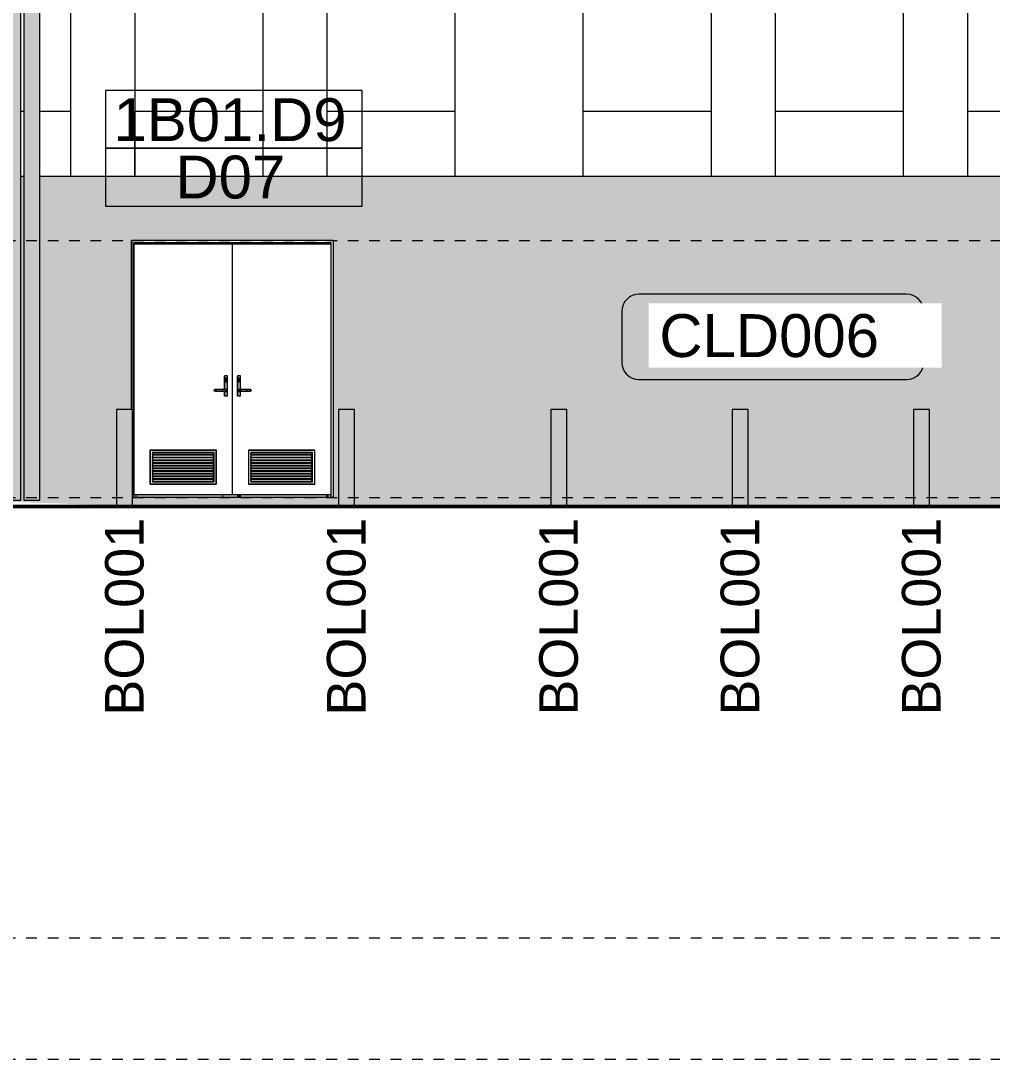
# Model space of a CAD drawing. Header units: metres. Extents: x 902 to 1205, y -4 to 36.
# Drawn here: x 1180.81 to 1189.87, y 0 to 9.69 of the extents above; entities that cross this region are included whole.
import ezdxf

# ---------------------------------------------------------------- set-up
doc = ezdxf.new("R2010")
doc.units = ezdxf.units.M
doc.linetypes.add('AEC_Center', pattern=[0.024, 0.012, -0.004, 0.004, -0.004])
for name, color, linetype, lineweight in [('A-ANNO-IDEN', 131, 'Continuous', 5), ('A-ANNO-KEYN', 231, 'Continuous', 5), ('A-DETL', 90, 'Continuous', 13), ('A-DOOR', 31, 'Continuous', 5), ('A-DOOR-FRAM', 31, 'Continuous', 5), ('A-DOOR-IDEN', 31, 'Continuous', 5), ('A-FLOR', 192, 'Continuous', 5), ('A-FLOR-LEVL', 51, 'Continuous', 5), ('A-GLAZ', 151, 'Continuous', 5), ('A-WALL', 113, 'Continuous', 5), ('A-WALL-PATT', 111, 'Continuous', 5), ('C-PRKG', 70, 'Continuous', 5), ('P-SANR-FIXT', 6, 'Continuous', 5), ('S-COLS', 52, 'Continuous', 5)]:
    doc.layers.add(name, color=color, linetype=linetype, lineweight=lineweight)
doc.styles.add('Arial_1', font='arial.ttf', dxfattribs={"height": 0.4})
doc.styles.add('Arial_2', font='arial.ttf', dxfattribs={"height": 0.36})

# ---------------------------------------------------------------- blocks, each defined once
blk = doc.blocks.new('Downpipe - Straight - 01 - 150D-V93-North - Grids B')
at = {"layer": 'P-SANR-FIXT'}
blk.add_hatch(color=256, dxfattribs=at).paths.add_polyline_path([(1675.0216, 5.215), (1675.0921, 5.215), (1675.0907, 15.5785), (1674.9424, 15.5785), (1674.9424, 5.215), (1675.0021, 5.215)])
for p, q in [((1675.0922, 5.215), (1675.0922, 15.5785)), ((1674.9424, 5.215), (1675.0922, 5.215))]:
    blk.add_line(p, q, dxfattribs=at)
blk = doc.blocks.new('Downpipe - Straight - 01 - 150D-V94-North - Grids B')
at = {"layer": 'P-SANR-FIXT'}
blk.add_hatch(color=256, dxfattribs=at).paths.add_polyline_path([(1675.2001, 5.215), (1675.2706, 5.215), (1675.2692, 15.5785), (1675.1209, 15.5785), (1675.1209, 5.215), (1675.1806, 5.215)])
for p, q in [((1675.1208, 15.5785), (1675.1208, 5.215)), ((1675.2708, 5.215), (1675.2708, 15.5785)), ((1675.1208, 5.215), (1675.1209, 5.215)), ((1675.1209, 5.215), (1675.2708, 5.215))]:
    blk.add_line(p, q, dxfattribs=at)
blk = doc.blocks.new('X_Door-Panel-Hinge-Standard - Standard-V95-North - Grids B')
at = {"layer": 'A-DOOR'}
for p, q in [((1677.0677, 5.265), (1677.0677, 7.605)), ((1677.9842, 7.605), (1677.0677, 7.605)), ((1677.9842, 7.605), (1677.9842, 5.265)), ((1677.2172, 5.685), (1677.2172, 5.365)), ((1677.2172, 5.685), (1677.8348, 5.685)), ((1677.2193, 5.683), (1677.2172, 5.685)), ((1677.2193, 5.683), (1677.833, 5.683)), ((1677.2193, 5.367), (1677.2193, 5.683)), ((1677.2393, 5.663), (1677.2393, 5.387)), ((1677.2393, 5.663), (1677.8131, 5.663)), ((1677.2399, 5.661), (1677.2399, 5.389)), ((1677.2399, 5.661), (1677.8097, 5.661)), ((1677.2402, 5.641), (1677.2399, 5.6491)), ((1677.2399, 5.6465), (1677.2401, 5.6408)), ((1677.2402, 5.6158), (1677.2399, 5.6239)), ((1677.2399, 5.6213), (1677.2401, 5.6156)), ((1677.2401, 5.6408), (1677.2401, 5.638)), ((1677.2402, 5.638), (1677.2402, 5.641)), ((1677.81, 5.641), (1677.2402, 5.641)), ((1677.2402, 5.638), (1677.81, 5.638)), ((1677.8092, 5.638), (1677.81, 5.6158)), ((1677.8093, 5.661), (1677.81, 5.641)), ((1677.8097, 5.6491), (1677.8097, 5.661)), ((1677.8097, 5.6239), (1677.8097, 5.638)), ((1677.81, 5.641), (1677.81, 5.638)), ((1677.8117, 5.663), (1677.8117, 5.387)), ((1677.8131, 5.387), (1677.8131, 5.663)), ((1677.8348, 5.685), (1677.833, 5.683)), ((1677.833, 5.683), (1677.833, 5.367)), ((1677.8348, 5.365), (1677.8348, 5.685)), ((1677.2402, 5.5906), (1677.2399, 5.5987)), ((1677.2399, 5.5961), (1677.2401, 5.5904)), ((1677.2402, 5.5654), (1677.2399, 5.5735)), ((1677.2399, 5.5709), (1677.2401, 5.5652)), ((1677.2402, 5.5402), (1677.2399, 5.5483)), ((1677.2399, 5.5457), (1677.2401, 5.54)), ((1677.2402, 5.515), (1677.2399, 5.5231)), ((1677.2401, 5.6156), (1677.2401, 5.6128)), ((1677.2401, 5.5904), (1677.2401, 5.5876)), ((1677.2401, 5.5652), (1677.2401, 5.5624)), ((1677.2401, 5.54), (1677.2401, 5.5372)), ((1677.2402, 5.6128), (1677.2402, 5.6158)), ((1677.81, 5.6158), (1677.2402, 5.6158)), ((1677.2402, 5.6128), (1677.81, 5.6128)), ((1677.2402, 5.5876), (1677.2402, 5.5906)), ((1677.81, 5.5906), (1677.2402, 5.5906)), ((1677.2402, 5.5876), (1677.81, 5.5876)), ((1677.2402, 5.5624), (1677.2402, 5.5654)), ((1677.81, 5.5654), (1677.2402, 5.5654)), ((1677.2402, 5.5624), (1677.81, 5.5624)), ((1677.2402, 5.5372), (1677.2402, 5.5402)), ((1677.81, 5.5402), (1677.2402, 5.5402)), ((1677.2402, 5.5372), (1677.81, 5.5372)), ((1677.8092, 5.6128), (1677.81, 5.5906)), ((1677.8092, 5.5876), (1677.81, 5.5654)), ((1677.8092, 5.5624), (1677.81, 5.5402)), ((1677.8092, 5.5372), (1677.81, 5.515)), ((1677.8097, 5.5987), (1677.8097, 5.6128)), ((1677.8097, 5.5735), (1677.8097, 5.5876)), ((1677.8097, 5.5483), (1677.8097, 5.5624)), ((1677.8097, 5.5231), (1677.8097, 5.5372)), ((1677.81, 5.6158), (1677.81, 5.6128)), ((1677.81, 5.5906), (1677.81, 5.5876)), ((1677.81, 5.5654), (1677.81, 5.5624)), ((1677.81, 5.5402), (1677.81, 5.5372)), ((1677.2399, 5.5205), (1677.2401, 5.5148)), ((1677.2402, 5.4898), (1677.2399, 5.4979)), ((1677.2399, 5.4953), (1677.2401, 5.4896)), ((1677.2402, 5.4646), (1677.2399, 5.4727)), ((1677.2399, 5.4701), (1677.2401, 5.4644)), ((1677.2402, 5.4394), (1677.2399, 5.4475)), ((1677.2399, 5.4449), (1677.2401, 5.4392)), ((1677.2401, 5.5148), (1677.2401, 5.512)), ((1677.2401, 5.4896), (1677.2401, 5.4868)), ((1677.2401, 5.4644), (1677.2401, 5.4616)), ((1677.2401, 5.4392), (1677.2401, 5.4364)), ((1677.2402, 5.512), (1677.2402, 5.515)), ((1677.81, 5.515), (1677.2402, 5.515)), ((1677.2402, 5.512), (1677.81, 5.512)), ((1677.2402, 5.4868), (1677.2402, 5.4898)), ((1677.81, 5.4898), (1677.2402, 5.4898)), ((1677.2402, 5.4868), (1677.81, 5.4868)), ((1677.2402, 5.4616), (1677.2402, 5.4646)), ((1677.81, 5.4646), (1677.2402, 5.4646)), ((1677.2402, 5.4616), (1677.81, 5.4616)), ((1677.2402, 5.4364), (1677.2402, 5.4394)), ((1677.81, 5.4394), (1677.2402, 5.4394)), ((1677.2402, 5.4364), (1677.81, 5.4364)), ((1677.8092, 5.512), (1677.81, 5.4898)), ((1677.8092, 5.4868), (1677.81, 5.4646)), ((1677.8092, 5.4616), (1677.81, 5.4394)), ((1677.8092, 5.4364), (1677.81, 5.4142)), ((1677.8097, 5.4979), (1677.8097, 5.512)), ((1677.8097, 5.4727), (1677.8097, 5.4868)), ((1677.8097, 5.4475), (1677.8097, 5.4616)), ((1677.8097, 5.4223), (1677.8097, 5.4364)), ((1677.81, 5.515), (1677.81, 5.512)), ((1677.81, 5.4898), (1677.81, 5.4868)), ((1677.81, 5.4646), (1677.81, 5.4616)), ((1677.81, 5.4394), (1677.81, 5.4364)), ((1677.2172, 5.365), (1677.2193, 5.367)), ((1677.2172, 5.365), (1677.8348, 5.365)), ((1677.833, 5.367), (1677.2193, 5.367)), ((1677.2393, 5.387), (1677.8131, 5.387)), ((1677.2402, 5.4142), (1677.2399, 5.4223)), ((1677.2399, 5.4197), (1677.2401, 5.414)), ((1677.2402, 5.389), (1677.2399, 5.3971)), ((1677.2399, 5.3945), (1677.2401, 5.3888)), ((1677.2401, 5.414), (1677.2401, 5.4112)), ((1677.2402, 5.4112), (1677.2402, 5.4142)), ((1677.81, 5.4142), (1677.2402, 5.4142)), ((1677.2402, 5.4112), (1677.81, 5.4112)), ((1677.81, 5.389), (1677.2402, 5.389)), ((1677.8092, 5.4112), (1677.81, 5.389)), ((1677.8097, 5.3971), (1677.8097, 5.4112)), ((1677.81, 5.4142), (1677.81, 5.4112)), ((1677.8348, 5.365), (1677.833, 5.367)), ((1677.9842, 5.265), (1677.0677, 5.265))]:
    blk.add_line(p, q, dxfattribs=at)
blk = doc.blocks.new('X_Door-Panel-Hinge-Standard - Standard-V96-North - Grids B')
at = {"layer": 'A-DOOR'}
for p, q in [((1676.1492, 7.605), (1676.1477, 7.605)), ((1676.1492, 5.265), (1676.1492, 7.605)), ((1677.0657, 7.605), (1676.1492, 7.605)), ((1677.0657, 7.605), (1677.0657, 5.265)), ((1676.3008, 5.683), (1676.2987, 5.685)), ((1676.2987, 5.685), (1676.2987, 5.365)), ((1676.2987, 5.685), (1676.9163, 5.685)), ((1676.3008, 5.683), (1676.9145, 5.683)), ((1676.3008, 5.367), (1676.3008, 5.683)), ((1676.3208, 5.663), (1676.3208, 5.387)), ((1676.3208, 5.663), (1676.8946, 5.663)), ((1676.3214, 5.661), (1676.3214, 5.389)), ((1676.3214, 5.661), (1676.8912, 5.661)), ((1676.3217, 5.641), (1676.3214, 5.6491)), ((1676.3214, 5.6465), (1676.3216, 5.6408)), ((1676.3217, 5.6158), (1676.3214, 5.6239)), ((1676.3214, 5.6213), (1676.3216, 5.6156)), ((1676.3216, 5.6408), (1676.3216, 5.638)), ((1676.3217, 5.638), (1676.3217, 5.641)), ((1676.8915, 5.641), (1676.3217, 5.641)), ((1676.3217, 5.638), (1676.8915, 5.638)), ((1676.8907, 5.638), (1676.8915, 5.6158)), ((1676.8908, 5.661), (1676.8915, 5.641)), ((1676.8912, 5.6491), (1676.8912, 5.661)), ((1676.8912, 5.6239), (1676.8912, 5.638)), ((1676.8915, 5.641), (1676.8915, 5.638)), ((1676.8932, 5.663), (1676.8932, 5.387)), ((1676.8946, 5.387), (1676.8946, 5.663)), ((1676.9163, 5.685), (1676.9145, 5.683)), ((1676.9145, 5.683), (1676.9145, 5.367)), ((1676.9163, 5.365), (1676.9163, 5.685)), ((1676.3217, 5.5906), (1676.3214, 5.5987)), ((1676.3214, 5.5961), (1676.3216, 5.5904)), ((1676.3217, 5.5654), (1676.3214, 5.5735)), ((1676.3214, 5.5709), (1676.3216, 5.5652)), ((1676.3217, 5.5402), (1676.3214, 5.5483)), ((1676.3214, 5.5457), (1676.3216, 5.54)), ((1676.3217, 5.515), (1676.3214, 5.5231)), ((1676.3216, 5.6156), (1676.3216, 5.6128)), ((1676.3216, 5.5904), (1676.3216, 5.5876)), ((1676.3216, 5.5652), (1676.3216, 5.5624)), ((1676.3216, 5.54), (1676.3216, 5.5372)), ((1676.3217, 5.6128), (1676.3217, 5.6158)), ((1676.8915, 5.6158), (1676.3217, 5.6158)), ((1676.3217, 5.6128), (1676.8915, 5.6128)), ((1676.3217, 5.5876), (1676.3217, 5.5906)), ((1676.8915, 5.5906), (1676.3217, 5.5906)), ((1676.3217, 5.5876), (1676.8915, 5.5876)), ((1676.3217, 5.5624), (1676.3217, 5.5654)), ((1676.8915, 5.5654), (1676.3217, 5.5654)), ((1676.3217, 5.5624), (1676.8915, 5.5624)), ((1676.3217, 5.5372), (1676.3217, 5.5402)), ((1676.8915, 5.5402), (1676.3217, 5.5402)), ((1676.3217, 5.5372), (1676.8915, 5.5372)), ((1676.8907, 5.6128), (1676.8915, 5.5906)), ((1676.8907, 5.5876), (1676.8915, 5.5654)), ((1676.8907, 5.5624), (1676.8915, 5.5402)), ((1676.8907, 5.5372), (1676.8915, 5.515)), ((1676.8912, 5.5987), (1676.8912, 5.6128)), ((1676.8912, 5.5735), (1676.8912, 5.5876)), ((1676.8912, 5.5483), (1676.8912, 5.5624)), ((1676.8912, 5.5231), (1676.8912, 5.5372)), ((1676.8915, 5.6158), (1676.8915, 5.6128)), ((1676.8915, 5.5906), (1676.8915, 5.5876)), ((1676.8915, 5.5654), (1676.8915, 5.5624)), ((1676.8915, 5.5402), (1676.8915, 5.5372)), ((1676.3214, 5.5205), (1676.3216, 5.5148)), ((1676.3217, 5.4898), (1676.3214, 5.4979)), ((1676.3214, 5.4953), (1676.3216, 5.4896)), ((1676.3217, 5.4646), (1676.3214, 5.4727)), ((1676.3214, 5.4701), (1676.3216, 5.4644)), ((1676.3217, 5.4394), (1676.3214, 5.4475)), ((1676.3214, 5.4449), (1676.3216, 5.4392)), ((1676.3216, 5.5148), (1676.3216, 5.512)), ((1676.3216, 5.4896), (1676.3216, 5.4868)), ((1676.3216, 5.4644), (1676.3216, 5.4616)), ((1676.3216, 5.4392), (1676.3216, 5.4364)), ((1676.3217, 5.512), (1676.3217, 5.515)), ((1676.8915, 5.515), (1676.3217, 5.515)), ((1676.3217, 5.512), (1676.8915, 5.512)), ((1676.3217, 5.4868), (1676.3217, 5.4898)), ((1676.8915, 5.4898), (1676.3217, 5.4898)), ((1676.3217, 5.4868), (1676.8915, 5.4868)), ((1676.3217, 5.4616), (1676.3217, 5.4646)), ((1676.8915, 5.4646), (1676.3217, 5.4646)), ((1676.3217, 5.4616), (1676.8915, 5.4616)), ((1676.3217, 5.4364), (1676.3217, 5.4394)), ((1676.8915, 5.4394), (1676.3217, 5.4394)), ((1676.3217, 5.4364), (1676.8915, 5.4364)), ((1676.8907, 5.512), (1676.8915, 5.4898)), ((1676.8907, 5.4868), (1676.8915, 5.4646)), ((1676.8907, 5.4616), (1676.8915, 5.4394)), ((1676.8907, 5.4364), (1676.8915, 5.4142)), ((1676.8912, 5.4979), (1676.8912, 5.512)), ((1676.8912, 5.4727), (1676.8912, 5.4868)), ((1676.8912, 5.4475), (1676.8912, 5.4616)), ((1676.8912, 5.4223), (1676.8912, 5.4364)), ((1676.8915, 5.515), (1676.8915, 5.512)), ((1676.8915, 5.4898), (1676.8915, 5.4868)), ((1676.8915, 5.4646), (1676.8915, 5.4616)), ((1676.8915, 5.4394), (1676.8915, 5.4364)), ((1676.3008, 5.367), (1676.2987, 5.365)), ((1676.2987, 5.365), (1676.9163, 5.365)), ((1676.9145, 5.367), (1676.3008, 5.367)), ((1676.3208, 5.387), (1676.8946, 5.387)), ((1676.3217, 5.4142), (1676.3214, 5.4223)), ((1676.3214, 5.4197), (1676.3216, 5.414)), ((1676.3217, 5.389), (1676.3214, 5.3971)), ((1676.3214, 5.3945), (1676.3216, 5.3888)), ((1676.3216, 5.414), (1676.3216, 5.4112)), ((1676.3217, 5.4112), (1676.3217, 5.4142)), ((1676.8915, 5.4142), (1676.3217, 5.4142)), ((1676.3217, 5.4112), (1676.8915, 5.4112)), ((1676.8915, 5.389), (1676.3217, 5.389)), ((1676.8907, 5.4112), (1676.8915, 5.389)), ((1676.8912, 5.3971), (1676.8912, 5.4112)), ((1676.8915, 5.4142), (1676.8915, 5.4112)), ((1676.9145, 5.367), (1676.9163, 5.365)), ((1676.1492, 5.265), (1676.1477, 5.265)), ((1677.0657, 5.265), (1676.1492, 5.265))]:
    blk.add_line(p, q, dxfattribs=at)
blk = doc.blocks.new('X_Door-Frame-Metal - Standard-V97-North - Grids B')
at = {"layer": 'A-DOOR-FRAM'}
for p, q in [((1676.1261, 6.062), (1676.1261, 7.64)), ((1676.1273, 7.64), (1676.1261, 7.64)), ((1678.0062, 7.64), (1676.1273, 7.64)), ((1676.1273, 7.64), (1676.1273, 6.062)), ((1676.1472, 5.24), (1676.1472, 7.62)), ((1676.1472, 7.62), (1677.9862, 7.62)), ((1677.9827, 7.62), (1677.9827, 7.605)), ((1677.9862, 7.62), (1677.9862, 5.24)), ((1678.0062, 7.64), (1678.0062, 5.24)), ((1676.1357, 5.24), (1676.1472, 5.24)), ((1676.1686, 5.24), (1676.1686, 5.265)), ((1677.9441, 5.265), (1677.9441, 5.24)), ((1677.9578, 5.265), (1677.9578, 5.24)), ((1677.9827, 5.265), (1677.9827, 5.24)), ((1677.9862, 5.24), (1677.9827, 5.24)), ((1678.0062, 5.24), (1677.9862, 5.24))]:
    blk.add_line(p, q, dxfattribs=at)
blk = doc.blocks.new('X_Door-Handle-Lockwood 4800 Series Lever - Standard-V98-North - Grids B')
at = {"layer": 'A-DOOR'}
h = blk.add_hatch(color=256, dxfattribs=at)
h.paths.add_polyline_path([(1677.0199, 6.374), (1677.014, 6.3239), (1677.007, 6.321), (1676.9999, 6.3239), (1676.997, 6.331), (1676.997, 6.343), (1676.9987, 6.3484), (1677.0047, 6.3527), (1677.012, 6.3517), (1677.0169, 6.348), (1677.0174, 6.3527)])
h.paths.add_polyline_path([(1677.0189, 6.19), (1677.0199, 6.191), (1677.0189, 6.375), (1676.994, 6.374), (1676.9951, 6.2477), (1677.002, 6.2487), (1677.0096, 6.2497), (1677.0156, 6.245), (1677.0166, 6.2374), (1677.012, 6.2313), (1677.0044, 6.2303), (1676.994, 6.2322), (1676.995, 6.19)])
for points in [[(1677.0073, 6.321), (1677.0123, 6.3223), (1677.0172, 6.331), (1677.0159, 6.348), (1677.0047, 6.3527), (1676.9977, 6.3456), (1676.9977, 6.3284), (1677.0023, 6.3223)], [(1676.9326, 6.2323), (1676.9837, 6.2343), (1676.9839, 6.24), (1676.9331, 6.2379), (1676.9328, 6.2331)], [(1676.9331, 6.24), (1676.9839, 6.2421), (1676.9834, 6.2477), (1676.9329, 6.2457), (1676.9331, 6.2421)], [(1676.9895, 6.24), (1677.0126, 6.24), (1677.0068, 6.2464), (1676.9839, 6.2465), (1676.9877, 6.2421)], [(1676.9935, 6.2321), (1677.0079, 6.2337), (1677.0126, 6.24), (1676.9877, 6.2379), (1676.9839, 6.233), (1676.9897, 6.2325)]]:
    blk.add_hatch(color=256, dxfattribs=at).paths.add_polyline_path(points)
h = blk.add_hatch(color=256, dxfattribs=at)
h.paths.add_polyline_path([(1676.9048, 6.2479), (1676.9014, 6.2466), (1676.9014, 6.243), (1676.9041, 6.2468)])
h.paths.add_polyline_path([(1676.9273, 6.24), (1676.9328, 6.2469), (1676.9048, 6.2479), (1676.9014, 6.24), (1676.9247, 6.24)])
h = blk.add_hatch(color=256, dxfattribs=at)
h.paths.add_polyline_path([(1676.9048, 6.2321), (1676.9188, 6.2343), (1676.9328, 6.2331), (1676.9247, 6.24), (1676.9014, 6.24)])
h.paths.add_polyline_path([(1676.9048, 6.2321), (1676.9015, 6.2332), (1676.9017, 6.2325)])
for p, q in [((1676.993, 6.2479), (1676.993, 6.374)), ((1676.995, 6.375), (1676.994, 6.375)), ((1676.994, 6.374), (1676.994, 6.2478)), ((1677.0189, 6.375), (1676.995, 6.375)), ((1676.997, 6.331), (1676.997, 6.343)), ((1676.9973, 6.343), (1676.9973, 6.331)), ((1677.0073, 6.353), (1677.006, 6.353)), ((1677.006, 6.321), (1677.0073, 6.321)), ((1677.0172, 6.331), (1677.0172, 6.343)), ((1677.0199, 6.191), (1677.0199, 6.374)), ((1676.9032, 6.248), (1676.9025, 6.248)), ((1676.9025, 6.232), (1676.9032, 6.232)), ((1676.9832, 6.248), (1676.9324, 6.248)), ((1676.9324, 6.232), (1676.9832, 6.232)), ((1676.993, 6.191), (1676.993, 6.2321)), ((1676.994, 6.2322), (1676.994, 6.191)), ((1677.0078, 6.248), (1677.006, 6.248)), ((1677.006, 6.232), (1677.0078, 6.232)), ((1676.994, 6.19), (1676.995, 6.19)), ((1676.995, 6.19), (1677.0189, 6.19))]:
    blk.add_line(p, q, dxfattribs=at)
at = {"layer": 'A-DOOR', "flags": 128}
for points in [[(1676.9324, 6.248), (1676.9313, 6.248), (1676.9303, 6.248), (1676.9292, 6.248), (1676.9281, 6.248), (1676.927, 6.248), (1676.9259, 6.248), (1676.9249, 6.248), (1676.9238, 6.248), (1676.9228, 6.248), (1676.9217, 6.248), (1676.9207, 6.248), (1676.9197, 6.248), (1676.9187, 6.248), (1676.9178, 6.248), (1676.9168, 6.248), (1676.9159, 6.248), (1676.915, 6.248), (1676.9141, 6.248), (1676.9132, 6.248), (1676.9124, 6.248), (1676.9116, 6.248), (1676.9108, 6.248), (1676.9101, 6.248), (1676.9094, 6.248), (1676.9087, 6.248), (1676.9081, 6.248), (1676.9074, 6.248), (1676.9069, 6.248), (1676.9063, 6.248), (1676.9058, 6.248), (1676.9054, 6.248), (1676.905, 6.248), (1676.9046, 6.248), (1676.9042, 6.248), (1676.904, 6.248), (1676.9037, 6.248), (1676.9035, 6.248), (1676.9033, 6.248), (1676.9032, 6.248), (1676.9032, 6.248)], [(1676.9032, 6.232), (1676.9033, 6.232), (1676.9034, 6.232), (1676.9036, 6.232), (1676.9039, 6.232), (1676.9042, 6.232), (1676.9045, 6.232), (1676.9049, 6.232), (1676.9053, 6.232), (1676.9057, 6.232), (1676.9062, 6.232), (1676.9067, 6.232), (1676.9073, 6.232), (1676.9079, 6.232), (1676.9085, 6.232), (1676.9092, 6.232), (1676.9099, 6.232), (1676.9106, 6.232), (1676.9114, 6.232), (1676.9122, 6.232), (1676.913, 6.232), (1676.9139, 6.232), (1676.9147, 6.232), (1676.9156, 6.232), (1676.9166, 6.232), (1676.9175, 6.232), (1676.9185, 6.232), (1676.9195, 6.232), (1676.9205, 6.232), (1676.9215, 6.232), (1676.9225, 6.232), (1676.9235, 6.232), (1676.9246, 6.232), (1676.9257, 6.232), (1676.9267, 6.232), (1676.9278, 6.232), (1676.9289, 6.232), (1676.93, 6.232), (1676.931, 6.232), (1676.9321, 6.232), (1676.9324, 6.232)], [(1677.0079, 6.248), (1677.0078, 6.248), (1677.0078, 6.248), (1677.0077, 6.248), (1677.0075, 6.248), (1677.0073, 6.248), (1677.0071, 6.248), (1677.0068, 6.248), (1677.0065, 6.248), (1677.0061, 6.248), (1677.0057, 6.248), (1677.0053, 6.248), (1677.0048, 6.248), (1677.0043, 6.248), (1677.0037, 6.248), (1677.0031, 6.248), (1677.0025, 6.248), (1677.0019, 6.248), (1677.0012, 6.248), (1677.0004, 6.248), (1676.9997, 6.248), (1676.9989, 6.248), (1676.9981, 6.248), (1676.9972, 6.248), (1676.9963, 6.248), (1676.9955, 6.248), (1676.9945, 6.248), (1676.9936, 6.248), (1676.9926, 6.248), (1676.9916, 6.248), (1676.9906, 6.248), (1676.9896, 6.248), (1676.9886, 6.248), (1676.9876, 6.248), (1676.9865, 6.248), (1676.9855, 6.248), (1676.9844, 6.248), (1676.9833, 6.248), (1676.9832, 6.248)], [(1676.9832, 6.232), (1676.9843, 6.232), (1676.9854, 6.232), (1676.9864, 6.232), (1676.9875, 6.232), (1676.9885, 6.232), (1676.9895, 6.232), (1676.9906, 6.232), (1676.9916, 6.232), (1676.9925, 6.232), (1676.9935, 6.232), (1676.9944, 6.232), (1676.9954, 6.232), (1676.9963, 6.232), (1676.9971, 6.232), (1676.998, 6.232), (1676.9988, 6.232), (1676.9996, 6.232), (1677.0004, 6.232), (1677.0011, 6.232), (1677.0018, 6.232), (1677.0025, 6.232), (1677.0031, 6.232), (1677.0037, 6.232), (1677.0042, 6.232), (1677.0048, 6.232), (1677.0052, 6.232), (1677.0057, 6.232), (1677.0061, 6.232), (1677.0065, 6.232), (1677.0068, 6.232), (1677.0071, 6.232), (1677.0073, 6.232), (1677.0075, 6.232), (1677.0077, 6.232), (1677.0078, 6.232), (1677.0078, 6.232), (1677.0079, 6.232)], [(1677.0078, 6.248), (1677.0078, 6.248), (1677.0079, 6.248)], [(1677.0079, 6.232), (1677.0078, 6.232), (1677.0078, 6.232), (1677.0078, 6.232)], [(1677.0079, 6.248), (1677.0082, 6.248), (1677.0085, 6.248), (1677.0088, 6.2479), (1677.0091, 6.2479), (1677.0095, 6.2478), (1677.0098, 6.2478), (1677.0101, 6.2477), (1677.0104, 6.2476), (1677.0107, 6.2475), (1677.011, 6.2474), (1677.0113, 6.2472), (1677.0116, 6.2471), (1677.0118, 6.2469), (1677.0121, 6.2468), (1677.0124, 6.2466), (1677.0126, 6.2464), (1677.0129, 6.2462), (1677.0131, 6.246), (1677.0134, 6.2458), (1677.0136, 6.2456), (1677.0138, 6.2453), (1677.014, 6.2451), (1677.0142, 6.2448), (1677.0144, 6.2446), (1677.0146, 6.2443), (1677.0148, 6.244), (1677.0149, 6.2438), (1677.0151, 6.2435), (1677.0152, 6.2432), (1677.0153, 6.2429), (1677.0154, 6.2426), (1677.0155, 6.2423), (1677.0156, 6.242), (1677.0157, 6.2417), (1677.0157, 6.2414), (1677.0158, 6.241), (1677.0158, 6.2407), (1677.0159, 6.2404), (1677.0159, 6.2401), (1677.0159, 6.24)], [(1677.0159, 6.24), (1677.0159, 6.2397), (1677.0158, 6.2394), (1677.0158, 6.239), (1677.0158, 6.2387), (1677.0157, 6.2384), (1677.0156, 6.2381), (1677.0156, 6.2378), (1677.0155, 6.2375), (1677.0154, 6.2372), (1677.0152, 6.2369), (1677.0151, 6.2366), (1677.015, 6.2363), (1677.0148, 6.236), (1677.0146, 6.2358), (1677.0145, 6.2355), (1677.0143, 6.2352), (1677.0141, 6.235), (1677.0139, 6.2347), (1677.0137, 6.2345), (1677.0134, 6.2343), (1677.0132, 6.234), (1677.013, 6.2338), (1677.0127, 6.2336), (1677.0125, 6.2334), (1677.0122, 6.2333), (1677.0119, 6.2331), (1677.0116, 6.2329), (1677.0113, 6.2328), (1677.0111, 6.2327), (1677.0108, 6.2325), (1677.0105, 6.2324), (1677.0102, 6.2323), (1677.0098, 6.2323), (1677.0095, 6.2322), (1677.0092, 6.2321), (1677.0089, 6.2321), (1677.0086, 6.232), (1677.0083, 6.232), (1677.0079, 6.232), (1677.0079, 6.232)]]:
    blk.add_lwpolyline(points, dxfattribs=at)
at = {"layer": 'A-DOOR'}
for centre, major_axis, start_param, end_param in [((1676.994, 6.374), (0, 0.001), 0, 1.570796), ((1676.995, 6.374), (0, 0.001), 0, 1.570796), ((1677.007, 6.343), (0, 0.01), 1.047198, 1.570796), ((1677.007, 6.331), (0, 0.01), 1.570796, 2.356194), ((1677.0073, 6.343), (0, 0.01), 4.712389, 7.853982), ((1677.0073, 6.331), (0, 0.01), 1.570796, 4.712389), ((1677.007, 6.343), (0, 0.01), 5.235988, 7.068583), ((1677.007, 6.331), (0, 0.01), 2.617994, 3.403392), ((1677.006, 6.343), (0, 0.01), 5.759587, 6.021386), ((1677.006, 6.343), (0, 0.01), 5.759587, 6.021386), ((1677.007, 6.331), (0, 0.01), 3.926991, 4.712389), ((1677.0189, 6.374), (0, 0.001), 4.712389, 6.283185), ((1676.9025, 6.24), (0, 0.008), 0.261799, 1.570796), ((1676.9025, 6.24), (0, 0.008), 1.570796, 2.879793), ((1677.007, 6.24), (0, 0.01), 4.712389, 7.068583), ((1677.007, 6.24), (0, 0.01), 2.356194, 4.712389), ((1677.006, 6.24), (0, 0.008), 4.712389, 6.544985), ((1677.006, 6.24), (0, 0.008), 2.879793, 4.712389), ((1677.006, 6.24), (0, 0.01), 5.759587, 6.021386), ((1677.006, 6.24), (0, 0.01), 3.403392, 3.665191), ((1677.006, 6.24), (0, 0.01), 4.712389, 5.497787), ((1677.006, 6.24), (0, 0.01), 3.926991, 4.712389), ((1676.994, 6.191), (0, 0.001), 1.570796, 3.141593), ((1676.995, 6.191), (0, 0.001), 1.570796, 3.141593), ((1677.0189, 6.191), (0, 0.001), 3.141593, 4.712389)]:
    blk.add_ellipse(centre, major_axis=major_axis, ratio=0.996204, start_param=start_param, end_param=end_param, dxfattribs=at)
blk = doc.blocks.new('X_Door-Handle-Lockwood 4800 Series Lever - Standard-V99-North - Grids B')
at = {"layer": 'A-DOOR'}
h = blk.add_hatch(color=256, dxfattribs=at)
h.paths.add_polyline_path([(1677.1415, 6.374), (1677.1342, 6.3229), (1677.1311, 6.3213), (1677.1235, 6.3223), (1677.1189, 6.3287), (1677.1186, 6.343), (1677.1199, 6.348), (1677.1259, 6.3527), (1677.1335, 6.3517), (1677.1381, 6.3456), (1677.139, 6.3527)])
h.paths.add_polyline_path([(1677.1405, 6.19), (1677.1415, 6.191), (1677.1414, 6.2328), (1677.1356, 6.2329), (1677.1285, 6.23), (1677.1215, 6.2329), (1677.1186, 6.24), (1677.1215, 6.2471), (1677.1285, 6.25), (1677.1358, 6.2468), (1677.1386, 6.2469), (1677.1415, 6.2479), (1677.1405, 6.375), (1677.1156, 6.374), (1677.1166, 6.19)])
for points in [[(1677.1288, 6.321), (1677.1338, 6.3223), (1677.1388, 6.331), (1677.1374, 6.348), (1677.1314, 6.3527), (1677.1202, 6.348), (1677.1189, 6.343), (1677.1189, 6.331), (1677.1238, 6.3223)], [(1677.1414, 6.24), (1677.1534, 6.24), (1677.1589, 6.2469), (1677.1381, 6.2468), (1677.128, 6.2457), (1677.1275, 6.24), (1677.1381, 6.24)], [(1677.1481, 6.2321), (1677.1579, 6.2343), (1677.1534, 6.24), (1677.1275, 6.24), (1677.128, 6.2343), (1677.1476, 6.2322)], [(1677.2095, 6.2323), (1677.21, 6.24), (1677.1592, 6.2379), (1677.1587, 6.2323), (1677.1899, 6.2323)], [(1677.1899, 6.24), (1677.21, 6.2421), (1677.2095, 6.2477), (1677.159, 6.2457), (1677.1592, 6.24)], [(1677.2175, 6.24), (1677.2387, 6.24), (1677.2324, 6.2468), (1677.2175, 6.2472), (1677.21, 6.2465), (1677.2156, 6.24)], [(1677.2175, 6.2328), (1677.2284, 6.2337), (1677.2329, 6.2337), (1677.2387, 6.24), (1677.2139, 6.2379), (1677.21, 6.2331)]]:
    blk.add_hatch(color=256, dxfattribs=at).paths.add_polyline_path(points)
for p, q in [((1677.1146, 6.191), (1677.1146, 6.374)), ((1677.1166, 6.375), (1677.1156, 6.375)), ((1677.1156, 6.374), (1677.1156, 6.191)), ((1677.1405, 6.375), (1677.1166, 6.375)), ((1677.1186, 6.331), (1677.1186, 6.343)), ((1677.1189, 6.343), (1677.1189, 6.331)), ((1677.1288, 6.353), (1677.1275, 6.353)), ((1677.1275, 6.321), (1677.1288, 6.321)), ((1677.1388, 6.331), (1677.1388, 6.343)), ((1677.1415, 6.2472), (1677.1415, 6.374)), ((1677.1293, 6.248), (1677.1275, 6.248)), ((1677.1275, 6.232), (1677.1293, 6.232)), ((1677.1415, 6.191), (1677.1415, 6.2328)), ((1677.2094, 6.248), (1677.1585, 6.248)), ((1677.1585, 6.232), (1677.2094, 6.232)), ((1677.2339, 6.248), (1677.2332, 6.248)), ((1677.2332, 6.232), (1677.2339, 6.232)), ((1677.1156, 6.19), (1677.1166, 6.19)), ((1677.1166, 6.19), (1677.1405, 6.19))]:
    blk.add_line(p, q, dxfattribs=at)
at = {"layer": 'A-DOOR', "flags": 128}
for points in [[(1677.1585, 6.248), (1677.1575, 6.248), (1677.1564, 6.248), (1677.1553, 6.248), (1677.1542, 6.248), (1677.1532, 6.248), (1677.1521, 6.248), (1677.151, 6.248), (1677.15, 6.248), (1677.1489, 6.248), (1677.1479, 6.248), (1677.1469, 6.248), (1677.1459, 6.248), (1677.1449, 6.248), (1677.1439, 6.248), (1677.1429, 6.248), (1677.142, 6.248), (1677.1411, 6.248), (1677.1402, 6.248), (1677.1394, 6.248), (1677.1385, 6.248), (1677.1377, 6.248), (1677.137, 6.248), (1677.1362, 6.248), (1677.1355, 6.248), (1677.1348, 6.248), (1677.1342, 6.248), (1677.1336, 6.248), (1677.133, 6.248), (1677.1325, 6.248), (1677.132, 6.248), (1677.1315, 6.248), (1677.1311, 6.248), (1677.1307, 6.248), (1677.1304, 6.248), (1677.1301, 6.248), (1677.1298, 6.248), (1677.1296, 6.248), (1677.1295, 6.248), (1677.1293, 6.248), (1677.1293, 6.248)], [(1677.1293, 6.232), (1677.1294, 6.232), (1677.1296, 6.232), (1677.1298, 6.232), (1677.13, 6.232), (1677.1303, 6.232), (1677.1306, 6.232), (1677.131, 6.232), (1677.1314, 6.232), (1677.1318, 6.232), (1677.1323, 6.232), (1677.1329, 6.232), (1677.1334, 6.232), (1677.134, 6.232), (1677.1347, 6.232), (1677.1353, 6.232), (1677.136, 6.232), (1677.1368, 6.232), (1677.1375, 6.232), (1677.1383, 6.232), (1677.1391, 6.232), (1677.14, 6.232), (1677.1409, 6.232), (1677.1418, 6.232), (1677.1427, 6.232), (1677.1436, 6.232), (1677.1446, 6.232), (1677.1456, 6.232), (1677.1466, 6.232), (1677.1476, 6.232), (1677.1486, 6.232), (1677.1497, 6.232), (1677.1507, 6.232), (1677.1518, 6.232), (1677.1529, 6.232), (1677.1539, 6.232), (1677.155, 6.232), (1677.1561, 6.232), (1677.1572, 6.232), (1677.1583, 6.232), (1677.1585, 6.232)], [(1677.234, 6.248), (1677.234, 6.248), (1677.2339, 6.248), (1677.2338, 6.248), (1677.2337, 6.248), (1677.2335, 6.248), (1677.2332, 6.248), (1677.2329, 6.248), (1677.2326, 6.248), (1677.2323, 6.248), (1677.2319, 6.248), (1677.2314, 6.248), (1677.231, 6.248), (1677.2304, 6.248), (1677.2299, 6.248), (1677.2293, 6.248), (1677.2287, 6.248), (1677.228, 6.248), (1677.2273, 6.248), (1677.2266, 6.248), (1677.2258, 6.248), (1677.225, 6.248), (1677.2242, 6.248), (1677.2234, 6.248), (1677.2225, 6.248), (1677.2216, 6.248), (1677.2207, 6.248), (1677.2197, 6.248), (1677.2188, 6.248), (1677.2178, 6.248), (1677.2168, 6.248), (1677.2158, 6.248), (1677.2147, 6.248), (1677.2137, 6.248), (1677.2127, 6.248), (1677.2116, 6.248), (1677.2105, 6.248), (1677.2094, 6.248), (1677.2094, 6.248)], [(1677.2094, 6.232), (1677.2104, 6.232), (1677.2115, 6.232), (1677.2126, 6.232), (1677.2136, 6.232), (1677.2146, 6.232), (1677.2157, 6.232), (1677.2167, 6.232), (1677.2177, 6.232), (1677.2187, 6.232), (1677.2196, 6.232), (1677.2206, 6.232), (1677.2215, 6.232), (1677.2224, 6.232), (1677.2233, 6.232), (1677.2241, 6.232), (1677.2249, 6.232), (1677.2257, 6.232), (1677.2265, 6.232), (1677.2272, 6.232), (1677.2279, 6.232), (1677.2286, 6.232), (1677.2292, 6.232), (1677.2298, 6.232), (1677.2304, 6.232), (1677.2309, 6.232), (1677.2314, 6.232), (1677.2318, 6.232), (1677.2322, 6.232), (1677.2326, 6.232), (1677.2329, 6.232), (1677.2332, 6.232), (1677.2334, 6.232), (1677.2336, 6.232), (1677.2338, 6.232), (1677.2339, 6.232), (1677.234, 6.232), (1677.234, 6.232)], [(1677.2339, 6.248), (1677.234, 6.248), (1677.234, 6.248)], [(1677.234, 6.232), (1677.234, 6.232), (1677.2339, 6.232), (1677.2339, 6.232)], [(1677.234, 6.248), (1677.2343, 6.248), (1677.2346, 6.248), (1677.235, 6.2479), (1677.2353, 6.2479), (1677.2356, 6.2478), (1677.2359, 6.2478), (1677.2362, 6.2477), (1677.2365, 6.2476), (1677.2368, 6.2475), (1677.2371, 6.2474), (1677.2374, 6.2472), (1677.2377, 6.2471), (1677.238, 6.2469), (1677.2383, 6.2468), (1677.2385, 6.2466), (1677.2388, 6.2464), (1677.239, 6.2462), (1677.2393, 6.246), (1677.2395, 6.2458), (1677.2397, 6.2456), (1677.24, 6.2453), (1677.2402, 6.2451), (1677.2404, 6.2448), (1677.2406, 6.2446), (1677.2407, 6.2443), (1677.2409, 6.244), (1677.2411, 6.2438), (1677.2412, 6.2435), (1677.2413, 6.2432), (1677.2415, 6.2429), (1677.2416, 6.2426), (1677.2417, 6.2423), (1677.2418, 6.242), (1677.2418, 6.2417), (1677.2419, 6.2414), (1677.2419, 6.241), (1677.242, 6.2407), (1677.242, 6.2404), (1677.242, 6.2401), (1677.242, 6.24)], [(1677.242, 6.24), (1677.242, 6.2397), (1677.242, 6.2394), (1677.2419, 6.239), (1677.2419, 6.2387), (1677.2418, 6.2384), (1677.2418, 6.2381), (1677.2417, 6.2378), (1677.2416, 6.2375), (1677.2415, 6.2372), (1677.2414, 6.2369), (1677.2412, 6.2366), (1677.2411, 6.2363), (1677.2409, 6.236), (1677.2408, 6.2358), (1677.2406, 6.2355), (1677.2404, 6.2352), (1677.2402, 6.235), (1677.24, 6.2347), (1677.2398, 6.2345), (1677.2396, 6.2343), (1677.2393, 6.234), (1677.2391, 6.2338), (1677.2388, 6.2336), (1677.2386, 6.2334), (1677.2383, 6.2333), (1677.2381, 6.2331), (1677.2378, 6.2329), (1677.2375, 6.2328), (1677.2372, 6.2327), (1677.2369, 6.2325), (1677.2366, 6.2324), (1677.2363, 6.2323), (1677.236, 6.2323), (1677.2357, 6.2322), (1677.2354, 6.2321), (1677.235, 6.2321), (1677.2347, 6.232), (1677.2344, 6.232), (1677.2341, 6.232), (1677.234, 6.232)]]:
    blk.add_lwpolyline(points, dxfattribs=at)
at = {"layer": 'A-DOOR'}
for centre, major_axis, start_param, end_param in [((1677.1156, 6.374), (0, 0.001), 0, 1.570796), ((1677.1166, 6.374), (0, 0.001), 0, 1.570796), ((1677.1285, 6.343), (0, 0.01), 5.759587, 7.853982), ((1677.1285, 6.331), (0, 0.01), 1.570796, 3.403392), ((1677.1288, 6.343), (0, 0.01), 4.712389, 7.853982), ((1677.1288, 6.331), (0, 0.01), 1.570796, 4.712389), ((1677.1405, 6.374), (0, 0.001), 4.712389, 6.283185), ((1677.1285, 6.24), (0, 0.01), 5.497787, 7.853982), ((1677.1285, 6.24), (0, 0.01), 1.570796, 3.926991), ((1677.1275, 6.24), (0, 0.008), 5.759587, 7.853982), ((1677.1275, 6.24), (0, 0.008), 1.570796, 3.665191), ((1677.1275, 6.24), (0, 0.01), 5.759587, 6.021386), ((1677.1275, 6.24), (0, 0.01), 3.403392, 3.665191), ((1677.2332, 6.24), (0, 0.008), 4.712389, 6.806784), ((1677.2332, 6.24), (0, 0.008), 2.617994, 4.712389), ((1677.1156, 6.191), (0, 0.001), 1.570796, 3.141593), ((1677.1166, 6.191), (0, 0.001), 1.570796, 3.141593), ((1677.1405, 6.191), (0, 0.001), 3.141593, 4.712389)]:
    blk.add_ellipse(centre, major_axis=major_axis, ratio=0.996204, start_param=start_param, end_param=end_param, dxfattribs=at)
blk = doc.blocks.new('Bollard_Typical - 150mm Diameter - BOL001 _fixed_-V100-North - Grids B')
at = {"layer": 'C-PRKG'}
blk.add_hatch(color=256, dxfattribs=at).paths.add_polyline_path([(1678.1242, 5.1623), (1678.2063, 5.1623), (1678.2046, 6.0623), (1678.057, 6.0623), (1678.057, 5.1623), (1678.1097, 5.1623)])
for p, q in [((1678.0567, 6.0623), (1678.0567, 5.1623)), ((1678.057, 6.0623), (1678.0567, 6.0623)), ((1678.2067, 6.0623), (1678.057, 6.0623)), ((1678.2067, 5.1623), (1678.2067, 6.0623)), ((1678.057, 5.1623), (1678.2067, 5.1623))]:
    blk.add_line(p, q, dxfattribs=at)
blk = doc.blocks.new('Bollard_Typical - 150mm Diameter - BOL001 _fixed_-V101-North - Grids B')
at = {"layer": 'C-PRKG'}
blk.add_hatch(color=256, dxfattribs=at).paths.add_polyline_path([(1680.0557, 5.1625), (1680.1873, 5.1625), (1680.1856, 6.0625), (1680.038, 6.0625), (1680.038, 5.1625), (1680.0464, 5.1625)])
for p, q in [((1680.0377, 6.0625), (1680.0377, 5.1625)), ((1680.038, 6.0625), (1680.0377, 6.0625)), ((1680.1877, 6.0625), (1680.038, 6.0625)), ((1680.1877, 5.1625), (1680.1877, 6.0625)), ((1680.038, 5.1625), (1680.1877, 5.1625))]:
    blk.add_line(p, q, dxfattribs=at)
blk = doc.blocks.new('Bollard_Typical - 150mm Diameter - BOL001 _fixed_-V102-North - Grids B')
at = {"layer": 'C-PRKG'}
blk.add_hatch(color=256, dxfattribs=at).paths.add_polyline_path([(1681.7976, 5.1626), (1681.8797, 5.1627), (1681.8779, 6.0626), (1681.7303, 6.0626), (1681.7303, 5.1626), (1681.783, 5.1626)])
for p, q in [((1681.73, 6.0626), (1681.73, 5.1626)), ((1681.7303, 6.0626), (1681.73, 6.0626)), ((1681.88, 6.0626), (1681.7303, 6.0626)), ((1681.88, 5.1626), (1681.88, 6.0626)), ((1681.7303, 5.1626), (1681.88, 5.1626))]:
    blk.add_line(p, q, dxfattribs=at)
blk = doc.blocks.new('Window Unit_4 Bay - 2400x3050-3455446-North - Grids B')
at = {"layer": 'A-GLAZ'}
h = blk.add_hatch(color=256, dxfattribs=at)
h.paths.add_polyline_path([(1676.1686, 5.24), (1676.9741, 5.24), (1676.9741, 5.265), (1676.1686, 5.265), (1676.1686, 5.2511)])
h.paths.add_polyline_path([(1677.1426, 5.24), (1677.9441, 5.24), (1677.9441, 5.265), (1677.1426, 5.2645), (1677.1426, 5.2511)])
blk = doc.blocks.new('T-Keynote-ANZRS - Keynote Value _2mm Opaque_ box-1903833-North - Grids B')
at = {"layer": 'A-ANNO-KEYN'}
for p, q in [((1636.9187, 6.924), (1634.4199, 6.924)), ((1634.2599, 6.764), (1634.2599, 6.2896)), ((1637.0787, 6.2896), (1637.0787, 6.764)), ((1634.4199, 6.1296), (1636.9187, 6.1296))]:
    blk.add_line(p, q, dxfattribs=at)
for centre, start, end in [((1634.4199, 6.764), 90, 180), ((1636.9187, 6.764), 360, 90), ((1634.4199, 6.2896), 180, 270), ((1636.9187, 6.2896), 270, 360)]:
    blk.add_arc(centre, 0.16, start, end, dxfattribs=at)
blk = doc.blocks.new('AA_DOOR_MARK _ TYPE MARK_HA2 - Mark _ Type Mark-1751130-North - Grids B')
at = {"layer": 'A-DOOR-IDEN'}
for p, q in [((1673.7016, 7.5495), (1671.3077, 7.5495)), ((1671.3077, 7.5495), (1671.3077, 7.0095)), ((1673.7016, 7.0095), (1673.7016, 7.5495)), ((1671.3077, 7.0095), (1673.7016, 7.0095)), ((1673.7016, 7.0095), (1671.3077, 7.0095)), ((1671.3077, 7.0095), (1671.3077, 6.4695)), ((1673.7016, 6.4695), (1673.7016, 7.0095)), ((1671.3077, 6.4695), (1673.7016, 6.4695))]:
    blk.add_line(p, q, dxfattribs=at)

msp = doc.modelspace()

# ---------------------------------------------------------------- hatches: boundary and pattern name
at = {"layer": 'A-WALL-PATT'}
h = msp.add_hatch(dxfattribs=at)
h.set_pattern_fill('FP_132', color=256, style=0, pattern_type=2)
h.set_pattern_definition([(90, (1201.5966, 7.64), (-5.977, 4e-16), [1.2, -1.2]), (90, (1202.7916, 7.64), (-5.977, 4e-16), [1.2, -1.2]), (90, (1203.9866, 7.64), (-5.977, 4e-16), [1.2, -1.2]), (90, (1202.7916, 8.84), (-5.977, 4e-16), [1.2, -1.2]), (90, (1203.9866, 8.84), (-5.977, 4e-16), [1.2, -1.2]), (180, (1202.7916, 8.84), (-3e-16, -2.4), [1.195, -4.782]), (180, (1203.9866, 10.04), (-3e-16, -2.4), [1.195, -4.782]), (90, (1203.9866, 7.64), (-5.977, 4e-16), [1.2, -1.2]), (90, (1205.1826, 7.64), (-5.977, 4e-16), [1.2, -1.2]), (90, (1205.7806, 7.64), (-5.977, 4e-16), [1.2, -1.2]), (90, (1205.1826, 8.84), (-5.977, 4e-16), [1.2, -1.2]), (90, (1205.7806, 8.84), (-5.977, 4e-16), [1.2, -1.2]), (180, (1205.1826, 8.84), (-3e-16, -2.4), [1.195, -4.782]), (180, (1205.7806, 10.04), (-3e-16, -2.4), [0.59772, -5.379]), (90, (1200.9986, 7.64), (-5.977, 4e-16), [1.2, -1.2]), (90, (1201.5966, 7.64), (-5.977, 4e-16), [1.2, -1.2]), (90, (1200.9986, 8.84), (-5.977, 4e-16), [1.2, -1.2]), (90, (1201.5966, 8.84), (-5.977, 4e-16), [1.2, -1.2]), (180, (1200.9986, 8.84), (-3e-16, -2.4), [1.195, -4.782]), (180, (1201.5966, 10.04), (-3e-16, -2.4), [0.5977, -5.379]), (90, (1201.5966, 7.64), (-5.977, 4e-16), [1.2, -1.2]), (90, (1199.8026, 7.64), (-5.977, 4e-16), [1.2, -1.2])])
h.paths.add_polyline_path([(1175.9414, 8.24), (1180.66, 8.24), (1180.66, 15.5785), (1175.9414, 15.5785), (1175.9414, 8.254)])
h.paths.add_polyline_path([(1194.3715, 8.24), (1199.6225, 8.24), (1199.6225, 15.5785), (1190.4954, 15.5785), (1190.4954, 8.24), (1194.1109, 8.24)])
h.paths.add_polyline_path([(1180.8097, 8.24), (1180.8385, 8.24), (1180.8385, 15.5785), (1180.8097, 15.5785), (1180.8097, 8.254)])
h.paths.add_polyline_path([(1180.9883, 8.24), (1190.1679, 8.24), (1190.1679, 15.5785), (1180.9883, 15.5785), (1180.9883, 8.254)])
h.paths.add_polyline_path([(1190.3169, 8.24), (1190.3464, 8.24), (1190.3464, 15.5785), (1190.3169, 15.5785), (1190.3169, 8.254)])
h = msp.add_hatch(color=256, dxfattribs=at)
h.paths.add_polyline_path([(1181.5862, 5.1697), (1181.704, 5.1707), (1181.704, 6.062), (1181.8437, 6.062), (1181.8449, 7.64), (1183.7238, 7.64), (1183.7216, 5.24), (1181.8533, 5.24), (1181.8536, 5.1698), (1183.7746, 5.1715), (1183.7746, 6.0623), (1183.9239, 6.0623), (1183.9239, 5.1698), (1185.7556, 5.1699), (1185.7556, 6.0625), (1185.9049, 6.0625), (1185.9049, 5.1699), (1187.448, 5.1699), (1187.448, 6.0626), (1187.5973, 6.0626), (1187.5973, 5.1699), (1189.1403, 5.1699), (1189.1403, 6.0628), (1189.2896, 6.0628), (1189.2896, 5.1699), (1190.2725, 5.1699), (1190.2725, 5.215), (1190.1679, 5.215), (1190.1679, 8.24), (1180.9883, 8.24), (1180.9868, 5.215), (1180.8385, 5.215), (1180.8385, 8.24), (1180.8097, 8.24), (1180.8083, 5.215), (1180.66, 5.2157), (1180.66, 8.24), (1179.8131, 8.24), (1179.8131, 5.24), (1178.6202, 5.24), (1178.6202, 5.2324), (1179.5698, 5.2314), (1179.5698, 5.2223), (1179.8278, 5.2223), (1179.8479, 5.2262), (1179.8481, 5.2327), (1180.3773, 5.2135), (1180.3773, 6.0864), (1180.5266, 6.0864), (1180.5266, 5.2081), (1181.584, 5.1698)])
h.paths.add_polyline_path([(1190.3073, 5.1699), (1190.8327, 5.17), (1190.8327, 6.063), (1190.982, 6.063), (1190.982, 5.1699), (1192.525, 5.17), (1192.525, 6.0632), (1192.6743, 6.0632), (1192.6743, 5.1699), (1194.2174, 5.17), (1194.2174, 6.0634), (1194.3667, 6.0634), (1194.3667, 5.1699), (1195.9097, 5.17), (1195.9097, 6.0639), (1196.059, 6.0639), (1196.059, 5.17), (1197.6021, 5.17), (1197.6021, 6.0667), (1197.7514, 6.0667), (1197.7514, 5.17), (1199.5913, 5.1708), (1199.5913, 8.24), (1190.4954, 8.24), (1190.4951, 5.215), (1190.3464, 5.215), (1190.3464, 8.24), (1190.3169, 8.24), (1190.3166, 5.215), (1190.3073, 5.215)])
h.paths.add_polyline_path([(1171.4359, 5.1704), (1171.5533, 5.1718), (1171.5533, 8.24), (1171.4359, 8.24), (1171.4359, 5.2511)])
h.paths.add_polyline_path([(1171.7024, 5.1736), (1173.4934, 5.1947), (1173.4934, 6.0596), (1173.6427, 6.0596), (1173.6427, 5.1965), (1175.1857, 5.2147), (1175.1857, 6.0798), (1175.335, 6.0798), (1175.335, 5.2165), (1176.8473, 5.2322), (1176.8781, 5.2322), (1176.8781, 5.24), (1176.8245, 5.24), (1176.8245, 8.24), (1171.7024, 8.24), (1171.7024, 5.24)])
h.paths.add_polyline_path([(1177.0274, 5.2322), (1178.4708, 5.2323), (1178.4708, 5.24), (1177.0274, 5.24)])
at = {"layer": 'S-COLS'}
for points in [[(1182.7, 5.24), (1182.7, 5.265), (1182.6917, 5.265), (1182.6923, 5.24), (1182.6953, 5.24)], [(1182.8284, 5.24), (1182.8284, 5.265), (1182.7, 5.265), (1182.7, 5.24)], [(1182.8284, 5.24), (1182.8399, 5.24), (1182.8377, 5.265), (1182.8284, 5.265), (1182.8284, 5.2511)], [(1182.8399, 5.24), (1182.8602, 5.24), (1182.8602, 5.265), (1182.8399, 5.265), (1182.8399, 5.2511)]]:
    msp.add_hatch(color=256, dxfattribs=at).paths.add_polyline_path(points)

# ---------------------------------------------------------------- linework, layer by layer
at = {"layer": 'A-DETL', "lineweight": 50}
msp.add_line((1202.1871, 5.1571), (1070.3524, 5.1571), dxfattribs=at)
at = {"layer": 'A-FLOR'}
for p, q in [((1181.5862, 5.1697), (1181.1513, 5.1571)), ((1181.6864, 5.1571), (1181.595, 5.17))]:
    msp.add_line(p, q, dxfattribs=at)
at = {"layer": 'A-FLOR-LEVL', "linetype": 'AEC_Center'}
for p, q in [((1063.6611, 7.64), (1204.7071, 7.64)), ((1063.6611, 5.24), (1204.7071, 5.24)), ((1063.6611, 1.134), (1204.7071, 1.134)), ((1063.6611, 0), (1204.7071, 0))]:
    msp.add_line(p, q, dxfattribs=at)
at = {"layer": 'A-WALL'}
for p, q in [((1180.8097, 8.24), (1180.8385, 8.24)), ((1180.9879, 8.24), (1190.1679, 8.24)), ((1183.7039, 5.24), (1181.8654, 5.24))]:
    msp.add_line(p, q, dxfattribs=at)
at = {"layer": 'S-COLS'}
for p, q in [((1182.6916, 5.265), (1182.6916, 5.24)), ((1182.8603, 5.24), (1182.8603, 5.265))]:
    msp.add_line(p, q, dxfattribs=at)

# ---------------------------------------------------------------- block references
at = {"layer": 'A-ANNO-KEYN'}
msp.add_blockref('T-Keynote-ANZRS - Keynote Value _2mm Opaque_ box-1903833-North - Grids B', (-447.8425, 0.2128), dxfattribs=at)
at = {"layer": 'A-DOOR'}
for name in ['X_Door-Panel-Hinge-Standard - Standard-V96-North - Grids B', 'X_Door-Panel-Hinge-Standard - Standard-V95-North - Grids B', 'X_Door-Handle-Lockwood 4800 Series Lever - Standard-V98-North - Grids B', 'X_Door-Handle-Lockwood 4800 Series Lever - Standard-V99-North - Grids B']:
    msp.add_blockref(name, (-494.2824, 0), dxfattribs=at)
at = {"layer": 'A-DOOR-FRAM'}
msp.add_blockref('X_Door-Frame-Metal - Standard-V97-North - Grids B', (-494.2824, 0), dxfattribs=at)
at = {"layer": 'A-DOOR-IDEN'}
msp.add_blockref('AA_DOOR_MARK _ TYPE MARK_HA2 - Mark _ Type Mark-1751130-North - Grids B', (-489.7075, 1.4899), dxfattribs=at)
at = {"layer": 'A-GLAZ'}
msp.add_blockref('Window Unit_4 Bay - 2400x3050-3455446-North - Grids B', (-494.2824, 0), dxfattribs=at)
at = {"layer": 'C-PRKG'}
for name, p in [('Bollard_Typical - 150mm Diameter - BOL001 _fixed_-V100-North - Grids B', (-496.353, -0.0002)), ('Bollard_Typical - 150mm Diameter - BOL001 _fixed_-V100-North - Grids B', (-494.2824, 0)), ('Bollard_Typical - 150mm Diameter - BOL001 _fixed_-V101-North - Grids B', (-494.2824, 0)), ('Bollard_Typical - 150mm Diameter - BOL001 _fixed_-V102-North - Grids B', (-494.2824, 0)), ('Bollard_Typical - 150mm Diameter - BOL001 _fixed_-V101-North - Grids B', (-490.8977, 0.0004))]:
    msp.add_blockref(name, p, dxfattribs=at)
at = {"layer": 'P-SANR-FIXT'}
for name in ['Downpipe - Straight - 01 - 150D-V93-North - Grids B', 'Downpipe - Straight - 01 - 150D-V94-North - Grids B']:
    msp.add_blockref(name, (-494.2824, 0), dxfattribs=at)

# ---------------------------------------------------------------- texts
at = {"layer": 'A-ANNO-IDEN', "char_height": 0.36, "width": 2.212657, "attachment_point": 1, "rotation": 90, "style": 'Arial_2'}
for insert in [(1181.5962, 3.206), (1183.6668, 3.2062), (1185.6478, 3.2064), (1187.3402, 3.2066), (1189.0325, 3.2068)]:
    msp.add_mtext('BOL001', dxfattribs=dict(at, insert=insert))
at = {"layer": 'A-DOOR-IDEN', "char_height": 0.4, "attachment_point": 1, "style": 'Arial_1'}
for s, insert, width in [('1B01.D9', (1181.6754, 8.9662), 2.69367), ('D07', (1182.2527, 8.4309), 1.266666)]:
    msp.add_mtext(s, dxfattribs=dict(at, insert=insert, width=width))

# ---------------------------------------------------------------- next in the draw order: texts
at = {"layer": 'A-ANNO-KEYN', "insert": (1186.7686, 6.9517), "char_height": 0.4, "width": 2.533332, "attachment_point": 1, "style": 'Arial_1', "bg_fill": 3, "box_fill_scale": 1.25, "bg_fill_color": 256, "bg_fill_true_color": 13158600, "bg_fill_transparency": 0}
msp.add_mtext('CLD006', dxfattribs=at)

doc.saveas('drawing.dxf')
